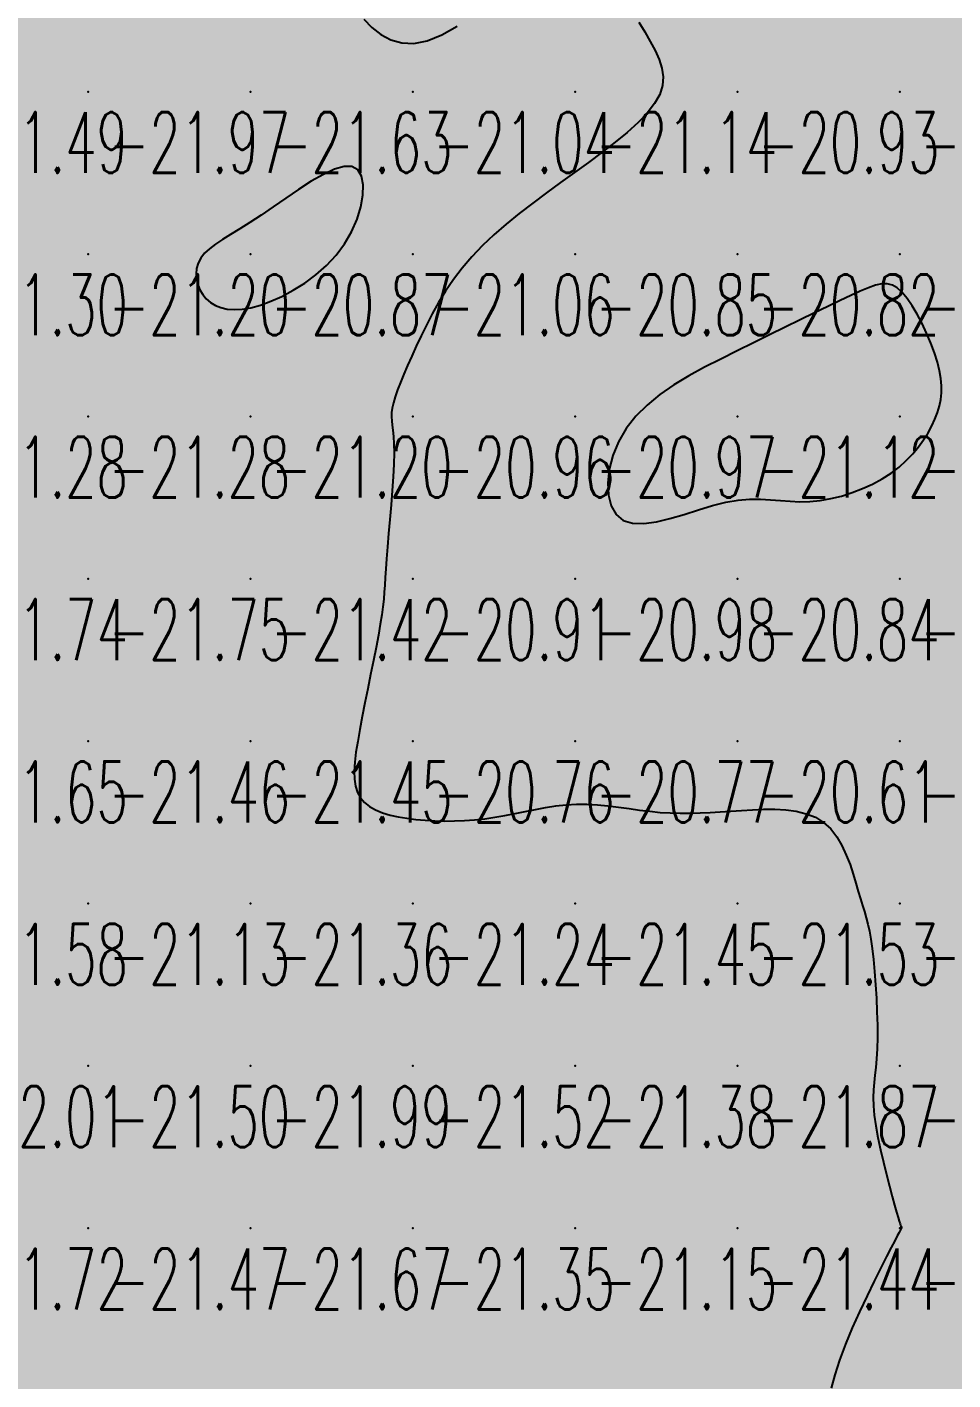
# Model space of a CAD drawing. Header units: millimetres. Extents: x 88261 to 90953, y 390274 to 392322.
# Drawn here: x 89396.5 to 89453.5, y 390427.9 to 390511.2 of the extents above; entities that cross this region are included whole.
import ezdxf
from ezdxf.enums import TextEntityAlignment as Align

# ---------------------------------------------------------------- set-up
doc = ezdxf.new("R2010")
doc.units = ezdxf.units.MM
doc.header["$LTSCALE"] = 25
for name, color, linetype in [('CN_03_00', 7, 'Continuous'), ('COTEAlt', 7, 'Continuous'), ('TN_COLORIAGE', 7, 'Continuous')]:
    doc.layers.add(name, color=color, linetype=linetype)
doc.styles.add('Simplex 1.0', font='Simplex.shx', dxfattribs={"width": 0.99, "height": 2.5})
doc.styles.get("Standard").update_dxf_attribs({"font": 'times.ttf'})

# ---------------------------------------------------------------- blocks, each defined once
blk = doc.blocks.new('COTE')
at = {"color": 0}
blk.add_point((0, 0), dxfattribs=at)
at = {"layer": 'COTEAlt'}
blk.add_attdef('ALT', text='', height=3.75, dxfattribs=at).set_placement((1.25, -1.25), align=Align.TOP_LEFT)

msp = doc.modelspace()

# ---------------------------------------------------------------- linework, layer by layer
at = {"layer": 'CN_03_00', "elevation": -21, "flags": 128}
for points in [[(89417.222, 390511.717), (89417.721, 390511.205), (89418.273, 390510.768), (89418.884, 390510.437), (89419.559, 390510.241), (89420.306, 390510.209), (89421.129, 390510.369), (89422.029, 390510.74), (89422.983, 390511.287)], [(89434.161, 390511.53), (89434.526, 390510.921), (89434.87, 390510.339), (89435.175, 390509.777), (89435.421, 390509.231), (89435.59, 390508.693), (89435.664, 390508.157), (89435.624, 390507.618), (89435.45, 390507.069), (89435.132, 390506.505), (89434.68, 390505.927), (89434.113, 390505.337), (89433.451, 390504.736), (89432.71, 390504.127), (89431.911, 390503.511), (89431.07, 390502.89), (89430.208, 390502.266), (89429.339, 390501.64), (89428.476, 390501.011), (89427.625, 390500.377), (89426.797, 390499.737), (89425.999, 390499.089), (89425.239, 390498.43), (89424.528, 390497.76), (89423.872, 390497.076), (89423.278, 390496.378), (89422.743, 390495.671), (89422.262, 390494.96), (89421.828, 390494.251), (89421.436, 390493.551), (89421.08, 390492.865), (89420.755, 390492.199), (89420.455, 390491.559), (89420.175, 390490.95), (89419.917, 390490.376), (89419.684, 390489.837), (89419.477, 390489.336), (89419.3, 390488.876), (89419.155, 390488.458), (89419.044, 390488.084), (89418.97, 390487.757), (89418.934, 390487.474), (89418.929, 390487.218), (89418.946, 390486.966), (89418.979, 390486.696), (89419.017, 390486.385), (89419.053, 390486.012), (89419.078, 390485.555), (89419.084, 390484.991), (89419.066, 390484.306), (89419.025, 390483.524), (89418.968, 390482.673), (89418.9, 390481.786), (89418.826, 390480.892), (89418.752, 390480.022), (89418.683, 390479.207), (89418.625, 390478.478), (89418.58, 390477.855), (89418.546, 390477.321), (89418.517, 390476.848), (89418.486, 390476.409), (89418.449, 390475.977), (89418.399, 390475.523), (89418.33, 390475.021), (89418.238, 390474.443), (89418.119, 390473.77), (89417.976, 390473.015), (89417.815, 390472.199), (89417.644, 390471.344), (89417.469, 390470.472), (89417.294, 390469.602), (89417.128, 390468.758), (89416.976, 390467.96), (89416.844, 390467.225), (89416.739, 390466.555), (89416.666, 390465.948), (89416.633, 390465.4), (89416.644, 390464.909), (89416.707, 390464.472), (89416.828, 390464.087), (89417.012, 390463.751), (89417.264, 390463.461), (89417.579, 390463.213), (89417.951, 390463.005), (89418.373, 390462.832), (89418.839, 390462.691), (89419.341, 390462.577), (89419.874, 390462.488), (89420.43, 390462.42), (89421.004, 390462.369), (89421.592, 390462.336), (89422.193, 390462.322), (89422.803, 390462.326), (89423.421, 390462.351), (89424.044, 390462.395), (89424.669, 390462.461), (89425.295, 390462.549), (89425.919, 390462.658), (89426.542, 390462.781), (89427.165, 390462.91), (89427.789, 390463.038), (89428.415, 390463.155), (89429.045, 390463.253), (89429.678, 390463.325), (89430.317, 390463.363), (89430.962, 390463.36), (89431.611, 390463.322), (89432.263, 390463.259), (89432.914, 390463.178), (89433.563, 390463.089), (89434.208, 390463), (89434.847, 390462.919), (89435.477, 390462.856), (89436.097, 390462.816), (89436.711, 390462.799), (89437.322, 390462.8), (89437.935, 390462.817), (89438.553, 390462.846), (89439.181, 390462.884), (89439.823, 390462.927), (89440.482, 390462.972), (89441.161, 390463.014), (89441.85, 390463.043), (89442.538, 390463.045), (89443.213, 390463.009), (89443.863, 390462.922), (89444.476, 390462.773), (89445.042, 390462.549), (89445.547, 390462.237), (89445.985, 390461.832), (89446.359, 390461.348), (89446.677, 390460.806), (89446.946, 390460.228), (89447.173, 390459.635), (89447.368, 390459.048), (89447.536, 390458.487), (89447.686, 390457.974), (89447.823, 390457.523), (89447.951, 390457.119), (89448.069, 390456.74), (89448.178, 390456.366), (89448.28, 390455.973), (89448.374, 390455.541), (89448.462, 390455.048), (89448.544, 390454.471), (89448.621, 390453.798), (89448.69, 390453.046), (89448.751, 390452.24), (89448.8, 390451.404), (89448.836, 390450.566), (89448.857, 390449.75), (89448.86, 390448.98), (89448.843, 390448.284), (89448.807, 390447.677), (89448.758, 390447.144), (89448.704, 390446.663), (89448.654, 390446.21), (89448.616, 390445.76), (89448.6, 390445.292), (89448.613, 390444.781), (89448.665, 390444.204), (89448.76, 390443.546), (89448.892, 390442.825), (89449.051, 390442.067), (89449.229, 390441.3), (89449.414, 390440.548), (89449.597, 390439.839), (89449.769, 390439.199), (89449.919, 390438.654), (89450.041, 390438.224), (89450.136, 390437.9), (89450.207, 390437.668), (89450.258, 390437.51), (89450.293, 390437.413), (89450.315, 390437.361), (89450.328, 390437.338), (89450.336, 390437.329), (89450.342, 390437.321), (89450.346, 390437.312), (89450.349, 390437.301), (89450.349, 390437.29), (89450.349, 390437.277), (89450.346, 390437.265), (89450.342, 390437.251), (89450.336, 390437.238), (89450.327, 390437.22), (89450.307, 390437.184), (89450.267, 390437.11), (89450.197, 390436.978), (89450.088, 390436.769), (89449.93, 390436.465), (89449.714, 390436.047), (89449.431, 390435.495), (89449.076, 390434.799), (89448.666, 390433.981), (89448.222, 390433.071), (89447.764, 390432.099), (89447.315, 390431.097), (89446.896, 390430.095), (89446.527, 390429.122), (89446.231, 390428.21), (89446.021, 390427.382)]]:
    msp.add_lwpolyline(points, dxfattribs=at)
for points in [[(89411.496, 390494.33), (89412.179, 390494.635), (89412.88, 390495.009), (89413.583, 390495.452), (89414.269, 390495.96), (89414.918, 390496.533), (89415.513, 390497.168), (89416.035, 390497.864), (89416.468, 390498.612), (89416.805, 390499.385), (89417.039, 390500.149), (89417.165, 390500.869), (89417.179, 390501.512), (89417.075, 390502.043), (89416.848, 390502.429), (89416.491, 390502.635), (89416.006, 390502.639), (89415.41, 390502.465), (89414.729, 390502.148), (89413.987, 390501.722), (89413.208, 390501.224), (89412.416, 390500.687), (89411.635, 390500.147), (89410.891, 390499.64), (89410.203, 390499.192), (89409.576, 390498.8), (89409.012, 390498.454), (89408.513, 390498.14), (89408.078, 390497.849), (89407.71, 390497.569), (89407.41, 390497.288), (89407.178, 390496.996), (89407.017, 390496.685), (89406.921, 390496.358), (89406.888, 390496.023), (89406.913, 390495.688), (89406.993, 390495.36), (89407.123, 390495.046), (89407.3, 390494.754), (89407.518, 390494.491), (89407.777, 390494.265), (89408.076, 390494.08), (89408.418, 390493.941), (89408.805, 390493.852), (89409.24, 390493.819), (89409.725, 390493.846), (89410.261, 390493.937), (89410.852, 390494.097), (89411.496, 390494.33)], [(89445.335, 390482.063), (89445.987, 390482.177), (89446.646, 390482.339), (89447.302, 390482.546), (89447.945, 390482.793), (89448.565, 390483.079), (89449.153, 390483.398), (89449.699, 390483.748), (89450.196, 390484.125), (89450.643, 390484.523), (89451.043, 390484.939), (89451.398, 390485.365), (89451.709, 390485.798), (89451.979, 390486.232), (89452.211, 390486.661), (89452.405, 390487.08), (89452.564, 390487.487), (89452.686, 390487.887), (89452.77, 390488.287), (89452.814, 390488.697), (89452.816, 390489.124), (89452.774, 390489.575), (89452.688, 390490.059), (89452.554, 390490.584), (89452.373, 390491.153), (89452.15, 390491.752), (89451.895, 390492.361), (89451.613, 390492.96), (89451.313, 390493.532), (89451.003, 390494.055), (89450.689, 390494.512), (89450.381, 390494.883), (89450.081, 390495.153), (89449.781, 390495.325), (89449.467, 390495.405), (89449.125, 390495.402), (89448.744, 390495.321), (89448.309, 390495.171), (89447.808, 390494.958), (89447.227, 390494.69), (89446.557, 390494.373), (89445.806, 390494.013), (89444.985, 390493.617), (89444.105, 390493.189), (89443.176, 390492.735), (89442.211, 390492.262), (89441.22, 390491.775), (89440.215, 390491.279), (89439.208, 390490.778), (89438.213, 390490.267), (89437.246, 390489.736), (89436.323, 390489.177), (89435.46, 390488.582), (89434.672, 390487.943), (89433.974, 390487.251), (89433.383, 390486.498), (89432.913, 390485.682), (89432.566, 390484.83), (89432.345, 390483.976), (89432.253, 390483.152), (89432.292, 390482.393), (89432.462, 390481.732), (89432.767, 390481.202), (89433.209, 390480.836), (89433.784, 390480.658), (89434.473, 390480.642), (89435.248, 390480.752), (89436.084, 390480.954), (89436.956, 390481.21), (89437.837, 390481.486), (89438.702, 390481.745), (89439.525, 390481.951), (89440.286, 390482.078), (89440.991, 390482.135), (89441.652, 390482.139), (89442.28, 390482.109), (89442.887, 390482.062), (89443.484, 390482.017), (89444.084, 390481.99), (89444.699, 390482.001), (89445.335, 390482.063)]]:
    msp.add_lwpolyline(points, close=True, dxfattribs=at)
at = {"layer": 'TN_COLORIAGE', "color": 233}
for points in [[(89390.249, 390507.239, -21), (89390.249, 390515.177, -21), (89400.249, 390517.239, -21), (89393.843, 390517.239, -21)], [(89390.249, 390507.239, -21.228), (89400.249, 390507.239, -21.228), (89400.249, 390517.239, -21.228)], [(89400.249, 390517.239, -21.277), (89400.249, 390507.239, -21.277), (89410.249, 390517.239, -21.277)], [(89400.249, 390507.239, -21.277), (89410.249, 390507.239, -21.277), (89410.249, 390517.239, -21.277)], [(89410.249, 390507.239, -21), (89415.982, 390512.973, -21), (89410.249, 390517.239, -21), (89413.981, 390517.239, -21)], [(89420.249, 390507.239, -21.022), (89430.249, 390507.239, -21.022), (89430.249, 390517.239, -21.022)], [(89420.249, 390507.239, -21), (89420.249, 390508.001, -21), (89430.249, 390517.239, -21), (89429.797, 390517.239, -21)], [(89430.249, 390507.239, -21), (89434.185, 390511.176, -21), (89430.249, 390517.239, -21), (89431.155, 390517.239, -21)], [(89410.249, 390507.239, -21), (89415.982, 390512.973, -21), (89420.249, 390507.239, -21), (89420.249, 390508.001, -21)], [(89434.185, 390511.176, -21.144), (89437.067, 390507.239, -21.144), (89430.249, 390507.239, -21.144)], [(89390.249, 390497.239, -21.973), (89400.249, 390497.239, -21.973), (89400.249, 390507.239, -21.973)], [(89390.249, 390507.239, -21.973), (89390.249, 390497.239, -21.973), (89400.249, 390507.239, -21.973)], [(89410.249, 390507.239, -21), (89410.249, 390498.922, -21), (89400.249, 390497.239, -21), (89406.428, 390497.239, -21)], [(89400.249, 390507.239, -21.626), (89400.249, 390497.239, -21.626), (89410.249, 390507.239, -21.626)], [(89410.249, 390507.239, -21), (89410.249, 390498.922, -21), (89420.249, 390507.239, -21), (89417.922, 390504.912, -21)], [(89420.249, 390497.239, -21), (89417.011, 390497.239, -21), (89420.249, 390507.239, -21), (89417.922, 390504.912, -21)], [(89430.249, 390507.239, -21), (89430.249, 390502.279, -21), (89420.249, 390497.239, -21), (89423.183, 390497.239, -21)], [(89420.249, 390507.239, -21.144), (89420.249, 390497.239, -21.144), (89430.249, 390507.239, -21.144)], [(89430.249, 390502.279, -21.144), (89437.067, 390507.239, -21.144), (89430.249, 390507.239, -21.144)], [(89390.249, 390497.239, -21.205), (89390.249, 390487.239, -21.205), (89400.249, 390497.239, -21.205)], [(89390.249, 390487.239, -21.205), (89400.249, 390487.239, -21.205), (89400.249, 390497.239, -21.205)], [(89400.249, 390487.239, -21), (89407.108, 390494.099, -21), (89400.249, 390497.239, -21), (89406.428, 390497.239, -21)], [(89410.249, 390487.239, -21), (89410.249, 390493.311, -21), (89420.249, 390497.239, -21), (89417.011, 390497.239, -21)], [(89410.249, 390487.239, -21), (89418.549, 390487.239, -21), (89420.249, 390497.239, -21), (89420.249, 390491.219, -21)], [(89423.183, 390497.239, -21.061), (89420.249, 390491.219, -21.061), (89420.249, 390497.239, -21.061)], [(89450.249, 390487.239, -21), (89450.249, 390496.007, -21), (89440.249, 390487.239, -21), (89448.216, 390495.207, -21)], [(89453.074, 390490.065, -21.223), (89450.249, 390496.007, -21.223), (89450.249, 390487.239, -21.223)], [(89440.249, 390491.307, -21.123), (89448.216, 390495.207, -21.123), (89440.249, 390487.239, -21.123)], [(89400.249, 390487.239, -21), (89407.108, 390494.099, -21), (89410.249, 390487.239, -21), (89410.249, 390493.311, -21)], [(89440.249, 390491.307, -21.123), (89432.08, 390487.239, -21.123), (89440.249, 390487.239, -21.123)], [(89452.777, 390487.239, -21.223), (89453.074, 390490.065, -21.223), (89450.249, 390487.239, -21.223)], [(89390.249, 390487.239, -21.277), (89390.249, 390477.239, -21.277), (89400.249, 390487.239, -21.277)], [(89390.249, 390477.239, -21.277), (89400.249, 390477.239, -21.277), (89400.249, 390487.239, -21.277)], [(89400.249, 390487.239, -21.196), (89400.249, 390477.239, -21.196), (89410.249, 390487.239, -21.196)], [(89400.249, 390477.239, -21.196), (89410.249, 390477.239, -21.196), (89410.249, 390487.239, -21.196)], [(89410.249, 390477.239, -21), (89419.376, 390486.366, -21), (89410.249, 390487.239, -21), (89418.549, 390487.239, -21)], [(89440.249, 390482.893, -21.123), (89431.731, 390478.722, -21.123), (89440.249, 390487.239, -21.123)], [(89432.08, 390487.239, -21.123), (89431.731, 390478.722, -21.123), (89440.249, 390487.239, -21.123)], [(89450.249, 390487.239, -21), (89444.423, 390481.414, -21), (89440.249, 390487.239, -21), (89440.249, 390482.893, -21)], [(89450.249, 390483.458, -21.223), (89444.423, 390481.414, -21.223), (89450.249, 390487.239, -21.223)], [(89452.777, 390487.239, -21.223), (89450.249, 390483.458, -21.223), (89450.249, 390487.239, -21.223)], [(89418.454, 390477.239, -21.419), (89419.376, 390486.366, -21.419), (89410.249, 390477.239, -21.419)], [(89390.249, 390467.239, -21.746), (89400.249, 390467.239, -21.746), (89400.249, 390477.239, -21.746)], [(89390.249, 390477.239, -21.746), (89390.249, 390467.239, -21.746), (89400.249, 390477.239, -21.746)], [(89400.249, 390467.239, -21.419), (89410.249, 390467.239, -21.419), (89410.249, 390477.239, -21.419)], [(89400.249, 390477.239, -21.419), (89400.249, 390467.239, -21.419), (89410.249, 390477.239, -21.419)], [(89410.249, 390467.239, -21), (89418.554, 390475.545, -21), (89410.249, 390477.239, -21), (89418.454, 390477.239, -21)], [(89416.759, 390467.239, -21.449), (89418.554, 390475.545, -21.449), (89410.249, 390467.239, -21.449)], [(89390.249, 390467.239, -21.457), (89390.249, 390457.239, -21.457), (89400.249, 390467.239, -21.457)], [(89390.249, 390457.239, -21.457), (89400.249, 390457.239, -21.457), (89400.249, 390467.239, -21.457)], [(89400.249, 390467.239, -21.449), (89400.249, 390457.239, -21.449), (89410.249, 390467.239, -21.449)], [(89400.249, 390457.239, -21.449), (89410.249, 390457.239, -21.449), (89410.249, 390467.239, -21.449)], [(89410.249, 390467.239, -21), (89416.759, 390467.239, -21), (89410.249, 390457.239, -21), (89416.266, 390463.256, -21)], [(89430.249, 390457.239, -21), (89430.249, 390463.822, -21), (89420.249, 390457.239, -21), (89425.318, 390462.308, -21)], [(89435.591, 390462.581, -21.451), (89430.249, 390463.822, -21.451), (89430.249, 390457.239, -21.451)], [(89410.249, 390457.239, -21), (89416.266, 390463.256, -21), (89420.249, 390457.239, -21), (89420.249, 390462.239, -21)], [(89440.249, 390457.239, -21), (89440.249, 390462.989, -21), (89430.249, 390457.239, -21), (89435.591, 390462.581, -21)], [(89446.308, 390463.299, -21.532), (89447.802, 390457.239, -21.532), (89440.249, 390457.239, -21.532)], [(89440.249, 390462.989, -21.532), (89446.308, 390463.299, -21.532), (89440.249, 390457.239, -21.532)], [(89420.249, 390462.239, -21.241), (89425.318, 390462.308, -21.241), (89420.249, 390457.239, -21.241)], [(89390.249, 390447.421, -21.135), (89390.337, 390447.328, -21.135), (89390.249, 390457.239, -21.135), (89400.249, 390457.239, -21.135)], [(89390.4, 390447.239, -21.135), (89390.337, 390447.328, -21.135), (89400.249, 390447.239, -21.135), (89400.249, 390457.239, -21.135)], [(89400.249, 390457.239, -21.364), (89400.249, 390447.239, -21.364), (89410.249, 390457.239, -21.364)], [(89400.249, 390447.239, -21.364), (89410.249, 390447.239, -21.364), (89410.249, 390457.239, -21.364)], [(89410.249, 390457.239, -21.241), (89410.249, 390447.239, -21.241), (89420.249, 390457.239, -21.241)], [(89410.249, 390447.239, -21.241), (89420.249, 390447.239, -21.241), (89420.249, 390457.239, -21.241)], [(89420.249, 390457.239, -21.451), (89420.249, 390447.239, -21.451), (89430.249, 390457.239, -21.451)], [(89420.249, 390447.239, -21.451), (89430.249, 390447.239, -21.451), (89430.249, 390457.239, -21.451)], [(89430.249, 390457.239, -21.532), (89430.249, 390447.239, -21.532), (89440.249, 390457.239, -21.532)], [(89430.249, 390447.239, -21.532), (89440.249, 390447.239, -21.532), (89440.249, 390457.239, -21.532)], [(89440.249, 390447.239, -21), (89448.597, 390455.587, -21), (89440.249, 390457.239, -21), (89447.802, 390457.239, -21)], [(89448.597, 390455.587, -21.871), (89449.074, 390447.239, -21.871), (89440.249, 390447.239, -21.871)], [(89390.249, 390437.239, -21.497), (89400.249, 390437.239, -21.497), (89400.249, 390447.239, -21.497)], [(89390.249, 390446.967, -21.497), (89390.4, 390447.239, -21.497), (89390.249, 390437.239, -21.497), (89400.249, 390447.239, -21.497)], [(89400.249, 390447.239, -21.994), (89400.249, 390437.239, -21.994), (89410.249, 390447.239, -21.994)], [(89400.249, 390437.239, -21.994), (89410.249, 390437.239, -21.994), (89410.249, 390447.239, -21.994)], [(89410.249, 390447.239, -21.524), (89410.249, 390437.239, -21.524), (89420.249, 390447.239, -21.524)], [(89410.249, 390437.239, -21.524), (89420.249, 390437.239, -21.524), (89420.249, 390447.239, -21.524)], [(89420.249, 390447.239, -21.38), (89420.249, 390437.239, -21.38), (89430.249, 390447.239, -21.38)], [(89420.249, 390437.239, -21.38), (89430.249, 390437.239, -21.38), (89430.249, 390447.239, -21.38)], [(89430.249, 390447.239, -21.871), (89430.249, 390437.239, -21.871), (89440.249, 390447.239, -21.871)], [(89430.249, 390437.239, -21.871), (89440.249, 390437.239, -21.871), (89440.249, 390447.239, -21.871)], [(89440.249, 390447.239, -21), (89449.074, 390447.239, -21), (89440.249, 390437.239, -21), (89448.166, 390445.157, -21)], [(89440.249, 390437.239, -21), (89448.166, 390445.157, -21), (89450.249, 390437.239, -21), (89450.249, 390437.356, -21)], [(89390.249, 390429.497, -21.47), (89391.564, 390428.555, -21.47), (89390.249, 390437.239, -21.47), (89400.249, 390437.239, -21.47)], [(89391.564, 390428.555, -21.394), (89391.418, 390427.239, -21.394), (89400.249, 390437.239, -21.394), (89400.249, 390427.239, -21.394)], [(89400.249, 390437.239, -21.666), (89400.249, 390427.239, -21.666), (89410.249, 390437.239, -21.666)], [(89400.249, 390427.239, -21.666), (89410.249, 390427.239, -21.666), (89410.249, 390437.239, -21.666)], [(89410.249, 390437.239, -21.355), (89410.249, 390427.239, -21.355), (89420.249, 390437.239, -21.355)], [(89410.249, 390427.239, -21.355), (89420.249, 390427.239, -21.355), (89420.249, 390437.239, -21.355)], [(89420.249, 390437.239, -21.154), (89420.249, 390427.239, -21.154), (89430.249, 390437.239, -21.154)], [(89420.249, 390427.239, -21.154), (89430.249, 390427.239, -21.154), (89430.249, 390437.239, -21.154)], [(89430.249, 390437.239, -21.441), (89430.249, 390427.239, -21.441), (89440.249, 390437.239, -21.441)], [(89430.249, 390427.239, -21.441), (89440.249, 390427.239, -21.441), (89440.249, 390437.239, -21.441)], [(89440.249, 390437.239, -21.001), (89440.249, 390427.239, -21.001), (89450.249, 390437.239, -21.001)], [(89440.249, 390427.239, -21), (89445.236, 390427.239, -21), (89450.249, 390437.239, -21), (89450.249, 390437.123, -21)], [(89450.354, 390437.344, -21.001), (89450.249, 390437.356, -21.001), (89450.249, 390437.239, -21.001)], [(89450.354, 390437.344, -21.001), (89450.354, 390437.239, -21.001), (89450.249, 390437.239, -21.001)], [(89450.354, 390437.239, -21.001), (89450.249, 390437.123, -21.001), (89450.249, 390437.239, -21.001)]]:
    msp.add_solid(points, dxfattribs=at)
at = {"layer": 'TN_COLORIAGE', "color": 223}
for points in [[(89420.249, 390508.001, -20.534), (89415.982, 390512.973, -20.534), (89420.249, 390517.239, -20.534)], [(89429.797, 390517.239, -20.534), (89420.249, 390508.001, -20.534), (89420.249, 390517.239, -20.534)], [(89431.155, 390517.239, -20.779), (89434.185, 390511.176, -20.779), (89440.249, 390517.239, -20.779)], [(89437.067, 390507.239, -20.779), (89434.185, 390511.176, -20.779), (89440.249, 390507.239, -20.779), (89440.249, 390517.239, -20.779)], [(89440.249, 390517.239, -20.52), (89440.249, 390507.239, -20.52), (89450.249, 390517.239, -20.52)], [(89440.249, 390507.239, -20.52), (89450.249, 390507.239, -20.52), (89450.249, 390517.239, -20.52)], [(89450.249, 390507.239, -20.407), (89460.249, 390507.239, -20.407), (89460.249, 390517.239, -20.407)], [(89450.249, 390517.239, -20.407), (89450.249, 390507.239, -20.407), (89460.249, 390517.239, -20.407)], [(89430.249, 390497.239, -20.933), (89440.249, 390497.239, -20.933), (89440.249, 390507.239, -20.933)], [(89437.067, 390507.239, -20.854), (89430.249, 390502.279, -20.854), (89440.249, 390507.239, -20.854), (89430.249, 390497.239, -20.854)], [(89440.249, 390507.239, -20.757), (89440.249, 390497.239, -20.757), (89450.249, 390507.239, -20.757)], [(89440.249, 390497.239, -20.757), (89450.249, 390497.239, -20.757), (89450.249, 390507.239, -20.757)], [(89450.249, 390507.239, -20.432), (89450.249, 390497.239, -20.432), (89460.249, 390507.239, -20.432)], [(89450.249, 390497.239, -20.432), (89460.249, 390497.239, -20.432), (89460.249, 390507.239, -20.432)], [(89417.922, 390504.912, -20.873), (89410.249, 390498.922, -20.873), (89410.249, 390497.239, -20.873)], [(89417.922, 390504.912, -20.873), (89417.011, 390497.239, -20.873), (89410.249, 390497.239, -20.873)], [(89423.183, 390497.239, -20.854), (89430.249, 390502.279, -20.854), (89430.249, 390497.239, -20.854)], [(89406.428, 390497.239, -20.873), (89410.249, 390498.922, -20.873), (89410.249, 390497.239, -20.873)], [(89406.428, 390497.239, -20.873), (89407.108, 390494.099, -20.873), (89410.249, 390497.239, -20.873)], [(89410.249, 390493.311, -20.873), (89407.108, 390494.099, -20.873), (89410.249, 390497.239, -20.873)], [(89417.011, 390497.239, -20.873), (89410.249, 390493.311, -20.873), (89410.249, 390497.239, -20.873)], [(89420.249, 390491.219, -20.854), (89423.183, 390497.239, -20.854), (89420.249, 390487.239, -20.854), (89430.249, 390497.239, -20.854)], [(89420.249, 390487.239, -20.854), (89430.249, 390487.239, -20.854), (89430.249, 390497.239, -20.854)], [(89430.249, 390497.239, -20.821), (89430.249, 390487.239, -20.821), (89440.249, 390497.239, -20.821)], [(89432.08, 390487.239, -20.821), (89440.249, 390491.307, -20.821), (89430.249, 390487.239, -20.821), (89440.249, 390497.239, -20.821)], [(89448.216, 390495.207, -20.821), (89440.249, 390491.307, -20.821), (89450.249, 390497.239, -20.821), (89440.249, 390497.239, -20.821)], [(89448.216, 390495.207, -20.969), (89450.249, 390496.007, -20.969), (89450.249, 390497.239, -20.969)], [(89450.249, 390496.007, -20.433), (89453.074, 390490.065, -20.433), (89450.249, 390497.239, -20.433), (89460.249, 390497.239, -20.433)], [(89453.074, 390490.065, -20.34), (89452.777, 390487.239, -20.34), (89460.249, 390497.239, -20.34), (89460.249, 390487.239, -20.34)], [(89420.249, 390491.219, -20.96), (89418.549, 390487.239, -20.96), (89420.249, 390487.239, -20.96)], [(89419.376, 390486.366, -20.908), (89418.454, 390477.239, -20.908), (89420.249, 390487.239, -20.908), (89420.249, 390477.239, -20.908)], [(89418.549, 390487.239, -20.96), (89419.376, 390486.366, -20.96), (89420.249, 390487.239, -20.96)], [(89420.249, 390487.239, -20.972), (89420.249, 390477.239, -20.972), (89430.249, 390487.239, -20.972)], [(89420.249, 390477.239, -20.972), (89430.249, 390477.239, -20.972), (89430.249, 390487.239, -20.972)], [(89431.731, 390478.722, -20.972), (89432.08, 390487.239, -20.972), (89430.249, 390477.239, -20.972), (89430.249, 390487.239, -20.972)], [(89450.249, 390483.458, -20.34), (89452.777, 390487.239, -20.34), (89450.249, 390477.239, -20.34), (89460.249, 390487.239, -20.34)], [(89450.249, 390477.239, -20.34), (89460.249, 390477.239, -20.34), (89460.249, 390487.239, -20.34)], [(89444.423, 390481.414, -20.633), (89450.249, 390483.458, -20.633), (89440.249, 390477.239, -20.633), (89450.249, 390477.239, -20.633)], [(89431.731, 390478.722, -20.84), (89440.249, 390482.893, -20.84), (89430.249, 390477.239, -20.84), (89440.249, 390477.239, -20.84)], [(89440.249, 390482.893, -20.84), (89444.423, 390481.414, -20.84), (89440.249, 390477.239, -20.84)], [(89418.554, 390475.545, -20.759), (89416.759, 390467.239, -20.759), (89420.249, 390477.239, -20.759), (89420.249, 390467.239, -20.759)], [(89418.454, 390477.239, -20.908), (89418.554, 390475.545, -20.908), (89420.249, 390477.239, -20.908)], [(89420.249, 390477.239, -20.979), (89420.249, 390467.239, -20.979), (89430.249, 390477.239, -20.979)], [(89420.249, 390467.239, -20.979), (89430.249, 390467.239, -20.979), (89430.249, 390477.239, -20.979)], [(89430.249, 390467.239, -20.84), (89440.249, 390467.239, -20.84), (89440.249, 390477.239, -20.84)], [(89430.249, 390477.239, -20.84), (89430.249, 390467.239, -20.84), (89440.249, 390477.239, -20.84)], [(89440.249, 390477.239, -20.633), (89440.249, 390467.239, -20.633), (89450.249, 390477.239, -20.633)], [(89440.249, 390467.239, -20.633), (89450.249, 390467.239, -20.633), (89450.249, 390477.239, -20.633)], [(89450.249, 390467.239, -20.302), (89460.249, 390467.239, -20.302), (89460.249, 390477.239, -20.302)], [(89450.249, 390477.239, -20.302), (89450.249, 390467.239, -20.302), (89460.249, 390477.239, -20.302)], [(89416.266, 390463.256, -20.759), (89416.759, 390467.239, -20.759), (89420.249, 390467.239, -20.759)], [(89420.249, 390462.239, -20.759), (89416.266, 390463.256, -20.759), (89420.249, 390467.239, -20.759)], [(89425.318, 390462.308, -20.759), (89420.249, 390462.239, -20.759), (89430.249, 390467.239, -20.759), (89420.249, 390467.239, -20.759)], [(89425.318, 390462.308, -20.766), (89430.249, 390463.822, -20.766), (89430.249, 390467.239, -20.766)], [(89430.249, 390463.822, -20.607), (89435.591, 390462.581, -20.607), (89430.249, 390467.239, -20.607), (89440.249, 390467.239, -20.607)], [(89435.591, 390462.581, -20.607), (89440.249, 390462.989, -20.607), (89440.249, 390467.239, -20.607)], [(89446.308, 390463.299, -20.607), (89440.249, 390462.989, -20.607), (89450.249, 390467.239, -20.607), (89440.249, 390467.239, -20.607)], [(89447.802, 390457.239, -20.654), (89446.308, 390463.299, -20.654), (89450.249, 390457.239, -20.654), (89450.249, 390467.239, -20.654)], [(89450.249, 390467.239, -20.481), (89450.249, 390457.239, -20.481), (89460.249, 390467.239, -20.481)], [(89450.249, 390457.239, -20.481), (89460.249, 390457.239, -20.481), (89460.249, 390467.239, -20.481)], [(89447.802, 390457.239, -20.828), (89448.597, 390455.587, -20.828), (89450.249, 390457.239, -20.828)], [(89449.074, 390447.239, -20.828), (89448.597, 390455.587, -20.828), (89450.249, 390447.239, -20.828), (89450.249, 390457.239, -20.828)], [(89450.249, 390447.239, -20.874), (89460.249, 390447.239, -20.874), (89460.249, 390457.239, -20.874)], [(89450.249, 390457.239, -20.874), (89450.249, 390447.239, -20.874), (89460.249, 390457.239, -20.874)], [(89448.166, 390445.157, -20.884), (89449.074, 390447.239, -20.884), (89450.249, 390447.239, -20.884)], [(89450.249, 390437.356, -20.884), (89448.166, 390445.157, -20.884), (89450.249, 390447.239, -20.884)], [(89450.249, 390437.356, -20.871), (89450.354, 390437.344, -20.871), (89450.249, 390447.239, -20.871), (89460.249, 390447.239, -20.871)], [(89450.354, 390437.239, -20.871), (89450.354, 390437.344, -20.871), (89460.249, 390437.239, -20.871), (89460.249, 390447.239, -20.871)], [(89450.249, 390437.123, -20.884), (89445.236, 390427.239, -20.884), (89450.249, 390427.239, -20.884)], [(89450.249, 390437.123, -20.871), (89450.354, 390437.239, -20.871), (89450.249, 390427.239, -20.871), (89460.249, 390437.239, -20.871)], [(89453.955, 390427.239, -20.871), (89460.249, 390433.292, -20.871), (89450.249, 390427.239, -20.871), (89460.249, 390437.239, -20.871)]]:
    msp.add_solid(points, dxfattribs=at)

# ---------------------------------------------------------------- block references
at = {"layer": 'COTEAlt'}
ref = msp.add_blockref('COTE', (89390.249, 390507.239), dxfattribs=at)
ref.add_attrib('ALT', '-21.49', dxfattribs={"height": 3.75, "style": 'Simplex 1.0', "width": 0.6}).set_placement((89391.499, 390505.989), align=Align.TOP_LEFT)
ref = msp.add_blockref('COTE', (89400.249, 390507.239), dxfattribs=at)
ref.add_attrib('ALT', '-21.97', dxfattribs={"height": 3.75, "style": 'Simplex 1.0', "width": 0.6}).set_placement((89401.499, 390505.989), align=Align.TOP_LEFT)
ref = msp.add_blockref('COTE', (89410.249, 390507.239), dxfattribs=at)
ref.add_attrib('ALT', '-21.63', dxfattribs={"height": 3.75, "style": 'Simplex 1.0', "width": 0.6}).set_placement((89411.499, 390505.989), align=Align.TOP_LEFT)
ref = msp.add_blockref('COTE', (89420.249, 390507.239), dxfattribs=at)
ref.add_attrib('ALT', '-21.04', dxfattribs={"height": 3.75, "style": 'Simplex 1.0', "width": 0.6}).set_placement((89421.499, 390505.989), align=Align.TOP_LEFT)
ref = msp.add_blockref('COTE', (89430.249, 390507.239), dxfattribs=at)
ref.add_attrib('ALT', '-21.14', dxfattribs={"height": 3.75, "style": 'Simplex 1.0', "width": 0.6}).set_placement((89431.499, 390505.989), align=Align.TOP_LEFT)
ref = msp.add_blockref('COTE', (89440.249, 390507.239), dxfattribs=at)
ref.add_attrib('ALT', '-20.93', dxfattribs={"height": 3.75, "style": 'Simplex 1.0', "width": 0.6}).set_placement((89441.499, 390505.989), align=Align.TOP_LEFT)
ref = msp.add_blockref('COTE', (89450.249, 390507.239), dxfattribs=at)
ref.add_attrib('ALT', '-20.76', dxfattribs={"height": 3.75, "style": 'Simplex 1.0', "width": 0.6}).set_placement((89451.499, 390505.989), align=Align.TOP_LEFT)
ref = msp.add_blockref('COTE', (89390.249, 390497.239), dxfattribs=at)
ref.add_attrib('ALT', '-21.30', dxfattribs={"height": 3.75, "style": 'Simplex 1.0', "width": 0.6}).set_placement((89391.499, 390495.989), align=Align.TOP_LEFT)
ref = msp.add_blockref('COTE', (89400.249, 390497.239), dxfattribs=at)
ref.add_attrib('ALT', '-21.20', dxfattribs={"height": 3.75, "style": 'Simplex 1.0', "width": 0.6}).set_placement((89401.499, 390495.989), align=Align.TOP_LEFT)
ref = msp.add_blockref('COTE', (89410.249, 390497.239), dxfattribs=at)
ref.add_attrib('ALT', '-20.87', dxfattribs={"height": 3.75, "style": 'Simplex 1.0', "width": 0.6}).set_placement((89411.499, 390495.989), align=Align.TOP_LEFT)
ref = msp.add_blockref('COTE', (89420.249, 390497.239), dxfattribs=at)
ref.add_attrib('ALT', '-21.06', dxfattribs={"height": 3.75, "style": 'Simplex 1.0', "width": 0.6}).set_placement((89421.499, 390495.989), align=Align.TOP_LEFT)
ref = msp.add_blockref('COTE', (89430.249, 390497.239), dxfattribs=at)
ref.add_attrib('ALT', '-20.85', dxfattribs={"height": 3.75, "style": 'Simplex 1.0', "width": 0.6}).set_placement((89431.499, 390495.989), align=Align.TOP_LEFT)
ref = msp.add_blockref('COTE', (89440.249, 390497.239), dxfattribs=at)
ref.add_attrib('ALT', '-20.82', dxfattribs={"height": 3.75, "style": 'Simplex 1.0', "width": 0.6}).set_placement((89441.499, 390495.989), align=Align.TOP_LEFT)
ref = msp.add_blockref('COTE', (89450.249, 390497.239), dxfattribs=at)
ref.add_attrib('ALT', '-20.97', dxfattribs={"height": 3.75, "style": 'Simplex 1.0', "width": 0.6}).set_placement((89451.499, 390495.989), align=Align.TOP_LEFT)
ref = msp.add_blockref('COTE', (89390.249, 390487.239), dxfattribs=at)
ref.add_attrib('ALT', '-21.28', dxfattribs={"height": 3.75, "style": 'Simplex 1.0', "width": 0.6}).set_placement((89391.499, 390485.989), align=Align.TOP_LEFT)
ref = msp.add_blockref('COTE', (89400.249, 390487.239), dxfattribs=at)
ref.add_attrib('ALT', '-21.28', dxfattribs={"height": 3.75, "style": 'Simplex 1.0', "width": 0.6}).set_placement((89401.499, 390485.989), align=Align.TOP_LEFT)
ref = msp.add_blockref('COTE', (89410.249, 390487.239), dxfattribs=at)
ref.add_attrib('ALT', '-21.20', dxfattribs={"height": 3.75, "style": 'Simplex 1.0', "width": 0.6}).set_placement((89411.499, 390485.989), align=Align.TOP_LEFT)
ref = msp.add_blockref('COTE', (89420.249, 390487.239), dxfattribs=at)
ref.add_attrib('ALT', '-20.96', dxfattribs={"height": 3.75, "style": 'Simplex 1.0', "width": 0.6}).set_placement((89421.499, 390485.989), align=Align.TOP_LEFT)
ref = msp.add_blockref('COTE', (89430.249, 390487.239), dxfattribs=at)
ref.add_attrib('ALT', '-20.97', dxfattribs={"height": 3.75, "style": 'Simplex 1.0', "width": 0.6}).set_placement((89431.499, 390485.989), align=Align.TOP_LEFT)
ref = msp.add_blockref('COTE', (89440.249, 390487.239), dxfattribs=at)
ref.add_attrib('ALT', '-21.12', dxfattribs={"height": 3.75, "style": 'Simplex 1.0', "width": 0.6}).set_placement((89441.499, 390485.989), align=Align.TOP_LEFT)
ref = msp.add_blockref('COTE', (89450.249, 390487.239), dxfattribs=at)
ref.add_attrib('ALT', '-21.22', dxfattribs={"height": 3.75, "style": 'Simplex 1.0', "width": 0.6}).set_placement((89451.499, 390485.989), align=Align.TOP_LEFT)
ref = msp.add_blockref('COTE', (89390.249, 390477.239), dxfattribs=at)
ref.add_attrib('ALT', '-21.74', dxfattribs={"height": 3.75, "style": 'Simplex 1.0', "width": 0.6}).set_placement((89391.499, 390475.989), align=Align.TOP_LEFT)
ref = msp.add_blockref('COTE', (89400.249, 390477.239), dxfattribs=at)
ref.add_attrib('ALT', '-21.75', dxfattribs={"height": 3.75, "style": 'Simplex 1.0', "width": 0.6}).set_placement((89401.499, 390475.989), align=Align.TOP_LEFT)
ref = msp.add_blockref('COTE', (89410.249, 390477.239), dxfattribs=at)
ref.add_attrib('ALT', '-21.42', dxfattribs={"height": 3.75, "style": 'Simplex 1.0', "width": 0.6}).set_placement((89411.499, 390475.989), align=Align.TOP_LEFT)
ref = msp.add_blockref('COTE', (89420.249, 390477.239), dxfattribs=at)
ref.add_attrib('ALT', '-20.91', dxfattribs={"height": 3.75, "style": 'Simplex 1.0', "width": 0.6}).set_placement((89421.499, 390475.989), align=Align.TOP_LEFT)
ref = msp.add_blockref('COTE', (89430.249, 390477.239), dxfattribs=at)
ref.add_attrib('ALT', '-20.98', dxfattribs={"height": 3.75, "style": 'Simplex 1.0', "width": 0.6}).set_placement((89431.499, 390475.989), align=Align.TOP_LEFT)
ref = msp.add_blockref('COTE', (89440.249, 390477.239), dxfattribs=at)
ref.add_attrib('ALT', '-20.84', dxfattribs={"height": 3.75, "style": 'Simplex 1.0', "width": 0.6}).set_placement((89441.499, 390475.989), align=Align.TOP_LEFT)
ref = msp.add_blockref('COTE', (89450.249, 390477.239), dxfattribs=at)
ref.add_attrib('ALT', '-20.63', dxfattribs={"height": 3.75, "style": 'Simplex 1.0', "width": 0.6}).set_placement((89451.499, 390475.989), align=Align.TOP_LEFT)
ref = msp.add_blockref('COTE', (89390.249, 390467.239), dxfattribs=at)
ref.add_attrib('ALT', '-21.65', dxfattribs={"height": 3.75, "style": 'Simplex 1.0', "width": 0.6}).set_placement((89391.499, 390465.989), align=Align.TOP_LEFT)
ref = msp.add_blockref('COTE', (89400.249, 390467.239), dxfattribs=at)
ref.add_attrib('ALT', '-21.46', dxfattribs={"height": 3.75, "style": 'Simplex 1.0', "width": 0.6}).set_placement((89401.499, 390465.989), align=Align.TOP_LEFT)
ref = msp.add_blockref('COTE', (89410.249, 390467.239), dxfattribs=at)
ref.add_attrib('ALT', '-21.45', dxfattribs={"height": 3.75, "style": 'Simplex 1.0', "width": 0.6}).set_placement((89411.499, 390465.989), align=Align.TOP_LEFT)
ref = msp.add_blockref('COTE', (89420.249, 390467.239), dxfattribs=at)
ref.add_attrib('ALT', '-20.76', dxfattribs={"height": 3.75, "style": 'Simplex 1.0', "width": 0.6}).set_placement((89421.499, 390465.989), align=Align.TOP_LEFT)
ref = msp.add_blockref('COTE', (89430.249, 390467.239), dxfattribs=at)
ref.add_attrib('ALT', '-20.77', dxfattribs={"height": 3.75, "style": 'Simplex 1.0', "width": 0.6}).set_placement((89431.499, 390465.989), align=Align.TOP_LEFT)
ref = msp.add_blockref('COTE', (89440.249, 390467.239), dxfattribs=at)
ref.add_attrib('ALT', '-20.61', dxfattribs={"height": 3.75, "style": 'Simplex 1.0', "width": 0.6}).set_placement((89441.499, 390465.989), align=Align.TOP_LEFT)
ref = msp.add_blockref('COTE', (89450.249, 390467.239), dxfattribs=at)
ref.add_attrib('ALT', '-20.65', dxfattribs={"height": 3.75, "style": 'Simplex 1.0', "width": 0.6}).set_placement((89451.499, 390465.989), align=Align.TOP_LEFT)
ref = msp.add_blockref('COTE', (89390.249, 390457.239), dxfattribs=at)
ref.add_attrib('ALT', '-21.58', dxfattribs={"height": 3.75, "style": 'Simplex 1.0', "width": 0.6}).set_placement((89391.499, 390455.989), align=Align.TOP_LEFT)
ref = msp.add_blockref('COTE', (89400.249, 390457.239), dxfattribs=at)
ref.add_attrib('ALT', '-21.13', dxfattribs={"height": 3.75, "style": 'Simplex 1.0', "width": 0.6}).set_placement((89401.499, 390455.989), align=Align.TOP_LEFT)
ref = msp.add_blockref('COTE', (89410.249, 390457.239), dxfattribs=at)
ref.add_attrib('ALT', '-21.36', dxfattribs={"height": 3.75, "style": 'Simplex 1.0', "width": 0.6}).set_placement((89411.499, 390455.989), align=Align.TOP_LEFT)
ref = msp.add_blockref('COTE', (89420.249, 390457.239), dxfattribs=at)
ref.add_attrib('ALT', '-21.24', dxfattribs={"height": 3.75, "style": 'Simplex 1.0', "width": 0.6}).set_placement((89421.499, 390455.989), align=Align.TOP_LEFT)
ref = msp.add_blockref('COTE', (89430.249, 390457.239), dxfattribs=at)
ref.add_attrib('ALT', '-21.45', dxfattribs={"height": 3.75, "style": 'Simplex 1.0', "width": 0.6}).set_placement((89431.499, 390455.989), align=Align.TOP_LEFT)
ref = msp.add_blockref('COTE', (89440.249, 390457.239), dxfattribs=at)
ref.add_attrib('ALT', '-21.53', dxfattribs={"height": 3.75, "style": 'Simplex 1.0', "width": 0.6}).set_placement((89441.499, 390455.989), align=Align.TOP_LEFT)
ref = msp.add_blockref('COTE', (89450.249, 390457.239), dxfattribs=at)
ref.add_attrib('ALT', '-20.83', dxfattribs={"height": 3.75, "style": 'Simplex 1.0', "width": 0.6}).set_placement((89451.499, 390455.989), align=Align.TOP_LEFT)
ref = msp.add_blockref('COTE', (89390.249, 390447.239), dxfattribs=at)
ref.add_attrib('ALT', '-22.01', dxfattribs={"height": 3.75, "style": 'Simplex 1.0', "width": 0.6}).set_placement((89391.499, 390445.989), align=Align.TOP_LEFT)
ref = msp.add_blockref('COTE', (89400.249, 390447.239), dxfattribs=at)
ref.add_attrib('ALT', '-21.50', dxfattribs={"height": 3.75, "style": 'Simplex 1.0', "width": 0.6}).set_placement((89401.499, 390445.989), align=Align.TOP_LEFT)
ref = msp.add_blockref('COTE', (89410.249, 390447.239), dxfattribs=at)
ref.add_attrib('ALT', '-21.99', dxfattribs={"height": 3.75, "style": 'Simplex 1.0', "width": 0.6}).set_placement((89411.499, 390445.989), align=Align.TOP_LEFT)
ref = msp.add_blockref('COTE', (89420.249, 390447.239), dxfattribs=at)
ref.add_attrib('ALT', '-21.52', dxfattribs={"height": 3.75, "style": 'Simplex 1.0', "width": 0.6}).set_placement((89421.499, 390445.989), align=Align.TOP_LEFT)
ref = msp.add_blockref('COTE', (89430.249, 390447.239), dxfattribs=at)
ref.add_attrib('ALT', '-21.38', dxfattribs={"height": 3.75, "style": 'Simplex 1.0', "width": 0.6}).set_placement((89431.499, 390445.989), align=Align.TOP_LEFT)
ref = msp.add_blockref('COTE', (89440.249, 390447.239), dxfattribs=at)
ref.add_attrib('ALT', '-21.87', dxfattribs={"height": 3.75, "style": 'Simplex 1.0', "width": 0.6}).set_placement((89441.499, 390445.989), align=Align.TOP_LEFT)
ref = msp.add_blockref('COTE', (89450.249, 390447.239), dxfattribs=at)
ref.add_attrib('ALT', '-20.88', dxfattribs={"height": 3.75, "style": 'Simplex 1.0', "width": 0.6}).set_placement((89451.499, 390445.989), align=Align.TOP_LEFT)
ref = msp.add_blockref('COTE', (89390.249, 390437.239), dxfattribs=at)
ref.add_attrib('ALT', '-21.72', dxfattribs={"height": 3.75, "style": 'Simplex 1.0', "width": 0.6}).set_placement((89391.499, 390435.989), align=Align.TOP_LEFT)
ref = msp.add_blockref('COTE', (89400.249, 390437.239), dxfattribs=at)
ref.add_attrib('ALT', '-21.47', dxfattribs={"height": 3.75, "style": 'Simplex 1.0', "width": 0.6}).set_placement((89401.499, 390435.989), align=Align.TOP_LEFT)
ref = msp.add_blockref('COTE', (89410.249, 390437.239), dxfattribs=at)
ref.add_attrib('ALT', '-21.67', dxfattribs={"height": 3.75, "style": 'Simplex 1.0', "width": 0.6}).set_placement((89411.499, 390435.989), align=Align.TOP_LEFT)
ref = msp.add_blockref('COTE', (89420.249, 390437.239), dxfattribs=at)
ref.add_attrib('ALT', '-21.35', dxfattribs={"height": 3.75, "style": 'Simplex 1.0', "width": 0.6}).set_placement((89421.499, 390435.989), align=Align.TOP_LEFT)
ref = msp.add_blockref('COTE', (89430.249, 390437.239), dxfattribs=at)
ref.add_attrib('ALT', '-21.15', dxfattribs={"height": 3.75, "style": 'Simplex 1.0', "width": 0.6}).set_placement((89431.499, 390435.989), align=Align.TOP_LEFT)
ref = msp.add_blockref('COTE', (89440.249, 390437.239), dxfattribs=at)
ref.add_attrib('ALT', '-21.44', dxfattribs={"height": 3.75, "style": 'Simplex 1.0', "width": 0.6}).set_placement((89441.499, 390435.989), align=Align.TOP_LEFT)
ref = msp.add_blockref('COTE', (89450.249, 390437.239), dxfattribs=at)
ref.add_attrib('ALT', '-21.00', dxfattribs={"height": 3.75, "style": 'Simplex 1.0', "width": 0.6}).set_placement((89451.499, 390435.989), align=Align.TOP_LEFT)

doc.saveas('drawing.dxf')
